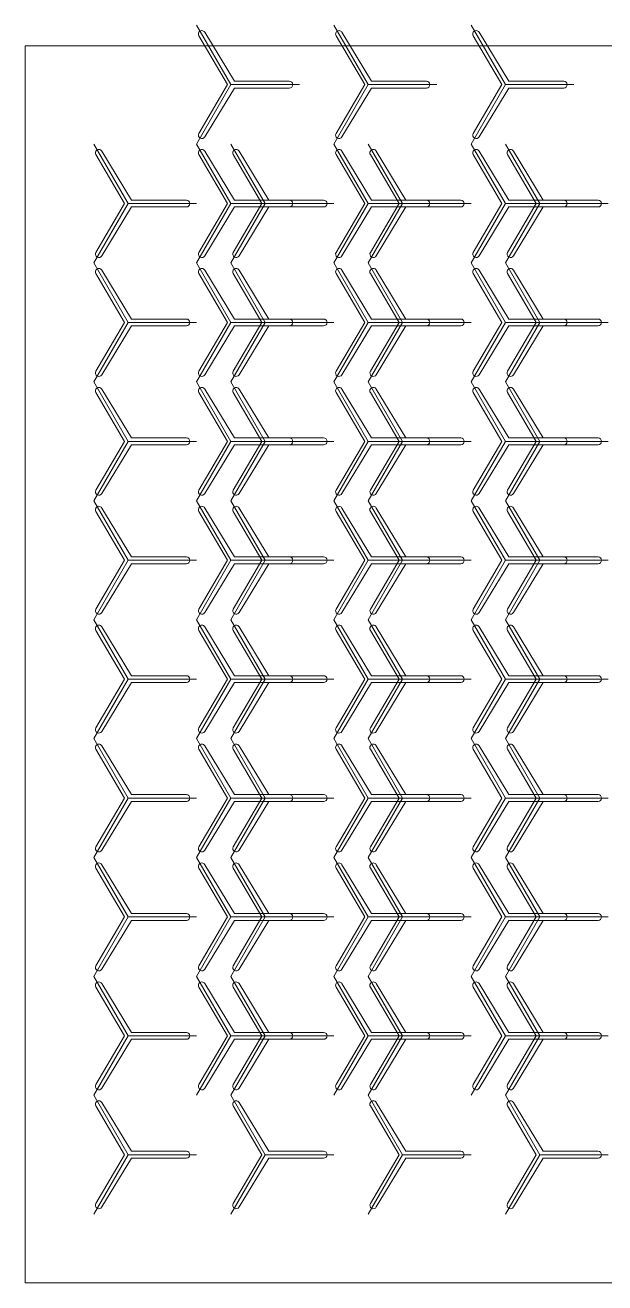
# Model space of a CAD drawing. Header units: metres. Extents: x 0 to 320, y 0 to 183.
# Drawn here: x 0 to 84.5, y 0 to 183.2 of the extents above; entities that cross this region are included whole.
import ezdxf

# ---------------------------------------------------------------- set-up
doc = ezdxf.new("R2010")
doc.units = ezdxf.units.M
doc.layers.add('TOP', color=1, linetype='Continuous', lineweight=0)

msp = doc.modelspace()

# ---------------------------------------------------------------- linework, layer by layer
at = {"layer": 'TOP'}
for p, q in [((30, 174.54), (25, 183.21)), ((50, 174.54), (45, 183.21)), ((70, 174.54), (65, 183.21)), ((25.32, 181.66), (29.5, 174.54)), ((30.5, 175.04), (26.18, 182.16)), ((45.32, 181.66), (49.5, 174.54)), ((50.5, 175.04), (46.18, 182.16)), ((65.32, 181.66), (69.5, 174.54)), ((70.5, 175.04), (66.18, 182.16)), ((0, 0), (0, 180.21)), ((0, 180.21), (177.5, 180.21)), ((30, 174.54), (25, 165.88)), ((29.5, 174.54), (25.32, 167.43)), ((30, 174.54), (40, 174.54)), ((38.5, 175.04), (30.5, 175.04)), ((50, 174.54), (45, 165.88)), ((49.5, 174.54), (45.32, 167.43)), ((50, 174.54), (60, 174.54)), ((58.5, 175.04), (50.5, 175.04)), ((70, 174.54), (65, 165.88)), ((69.5, 174.54), (65.32, 167.43)), ((70, 174.54), (80, 174.54)), ((78.5, 175.04), (70.5, 175.04)), ((26.18, 166.93), (30.5, 174.04)), ((30.5, 174.04), (38.5, 174.04)), ((46.18, 166.93), (50.5, 174.04)), ((50.5, 174.04), (58.5, 174.04)), ((66.18, 166.93), (70.5, 174.04)), ((70.5, 174.04), (78.5, 174.04)), ((15, 157.22), (10, 165.88)), ((30, 157.22), (25, 165.88)), ((35, 157.22), (30, 165.88)), ((50, 157.22), (45, 165.88)), ((55, 157.22), (50, 165.88)), ((70, 157.22), (65, 165.88)), ((75, 157.22), (70, 165.88)), ((10.32, 164.34), (14.5, 157.22)), ((15.5, 157.72), (11.18, 164.84)), ((25.32, 164.34), (29.5, 157.22)), ((30.5, 157.72), (26.18, 164.84)), ((30.32, 164.34), (34.5, 157.22)), ((35.5, 157.72), (31.18, 164.84)), ((45.32, 164.34), (49.5, 157.22)), ((50.5, 157.72), (46.18, 164.84)), ((50.32, 164.34), (54.5, 157.22)), ((55.5, 157.72), (51.18, 164.84)), ((65.32, 164.34), (69.5, 157.22)), ((70.5, 157.72), (66.18, 164.84)), ((70.32, 164.34), (74.5, 157.22)), ((75.5, 157.72), (71.18, 164.84)), ((23.5, 157.72), (15.5, 157.72)), ((38.5, 157.72), (30.5, 157.72)), ((43.5, 157.72), (35.5, 157.72)), ((58.5, 157.72), (50.5, 157.72)), ((63.5, 157.72), (55.5, 157.72)), ((78.5, 157.72), (70.5, 157.72)), ((83.5, 157.72), (75.5, 157.72)), ((15, 157.22), (10, 148.56)), ((14.5, 157.22), (10.32, 150.11)), ((11.18, 149.61), (15.5, 156.72)), ((15, 157.22), (25, 157.22)), ((15.5, 156.72), (23.5, 156.72)), ((30, 157.22), (25, 148.56)), ((29.5, 157.22), (25.32, 150.11)), ((26.18, 149.61), (30.5, 156.72)), ((30, 157.22), (40, 157.22)), ((35, 157.22), (30, 148.56)), ((34.5, 157.22), (30.32, 150.11)), ((30.5, 156.72), (38.5, 156.72)), ((31.18, 149.61), (35.5, 156.72)), ((35, 157.22), (45, 157.22)), ((35.5, 156.72), (43.5, 156.72)), ((50, 157.22), (45, 148.56)), ((49.5, 157.22), (45.32, 150.11)), ((46.18, 149.61), (50.5, 156.72)), ((50, 157.22), (60, 157.22)), ((55, 157.22), (50, 148.56)), ((54.5, 157.22), (50.32, 150.11)), ((50.5, 156.72), (58.5, 156.72)), ((51.18, 149.61), (55.5, 156.72)), ((55, 157.22), (65, 157.22)), ((55.5, 156.72), (63.5, 156.72)), ((70, 157.22), (65, 148.56)), ((69.5, 157.22), (65.32, 150.11)), ((66.18, 149.61), (70.5, 156.72)), ((70, 157.22), (80, 157.22)), ((75, 157.22), (70, 148.56)), ((74.5, 157.22), (70.32, 150.11)), ((70.5, 156.72), (78.5, 156.72)), ((71.18, 149.61), (75.5, 156.72)), ((75, 157.22), (85, 157.22)), ((75.5, 156.72), (83.5, 156.72)), ((15, 139.9), (10, 148.56)), ((30, 139.9), (25, 148.56)), ((35, 139.9), (30, 148.56)), ((50, 139.9), (45, 148.56)), ((55, 139.9), (50, 148.56)), ((70, 139.9), (65, 148.56)), ((75, 139.9), (70, 148.56)), ((10.32, 147.02), (14.5, 139.9)), ((15.5, 140.4), (11.18, 147.52)), ((25.32, 147.02), (29.5, 139.9)), ((30.5, 140.4), (26.18, 147.52)), ((30.32, 147.02), (34.5, 139.9)), ((35.5, 140.4), (31.18, 147.52)), ((45.32, 147.02), (49.5, 139.9)), ((50.5, 140.4), (46.18, 147.52)), ((50.32, 147.02), (54.5, 139.9)), ((55.5, 140.4), (51.18, 147.52)), ((65.32, 147.02), (69.5, 139.9)), ((70.5, 140.4), (66.18, 147.52)), ((70.32, 147.02), (74.5, 139.9)), ((75.5, 140.4), (71.18, 147.52)), ((15, 139.9), (10, 131.24)), ((14.5, 139.9), (10.32, 132.79)), ((11.18, 132.29), (15.5, 139.4)), ((15, 139.9), (25, 139.9)), ((23.5, 140.4), (15.5, 140.4)), ((15.5, 139.4), (23.5, 139.4)), ((30, 139.9), (25, 131.24)), ((29.5, 139.9), (25.32, 132.79)), ((26.18, 132.29), (30.5, 139.4)), ((30, 139.9), (40, 139.9)), ((35, 139.9), (30, 131.24)), ((34.5, 139.9), (30.32, 132.79)), ((38.5, 140.4), (30.5, 140.4)), ((30.5, 139.4), (38.5, 139.4)), ((31.18, 132.29), (35.5, 139.4)), ((35, 139.9), (45, 139.9)), ((43.5, 140.4), (35.5, 140.4)), ((35.5, 139.4), (43.5, 139.4)), ((50, 139.9), (45, 131.24)), ((49.5, 139.9), (45.32, 132.79)), ((46.18, 132.29), (50.5, 139.4)), ((50, 139.9), (60, 139.9)), ((55, 139.9), (50, 131.24)), ((54.5, 139.9), (50.32, 132.79)), ((58.5, 140.4), (50.5, 140.4)), ((50.5, 139.4), (58.5, 139.4)), ((51.18, 132.29), (55.5, 139.4)), ((55, 139.9), (65, 139.9)), ((63.5, 140.4), (55.5, 140.4)), ((55.5, 139.4), (63.5, 139.4)), ((70, 139.9), (65, 131.24)), ((69.5, 139.9), (65.32, 132.79)), ((66.18, 132.29), (70.5, 139.4)), ((70, 139.9), (80, 139.9)), ((75, 139.9), (70, 131.24)), ((74.5, 139.9), (70.32, 132.79)), ((78.5, 140.4), (70.5, 140.4)), ((70.5, 139.4), (78.5, 139.4)), ((71.18, 132.29), (75.5, 139.4)), ((75, 139.9), (85, 139.9)), ((83.5, 140.4), (75.5, 140.4)), ((75.5, 139.4), (83.5, 139.4)), ((15, 122.58), (10, 131.24)), ((15.5, 123.08), (11.18, 130.19)), ((30, 122.58), (25, 131.24)), ((30.5, 123.08), (26.18, 130.19)), ((35, 122.58), (30, 131.24)), ((35.5, 123.08), (31.18, 130.19)), ((50, 122.58), (45, 131.24)), ((50.5, 123.08), (46.18, 130.19)), ((55, 122.58), (50, 131.24)), ((55.5, 123.08), (51.18, 130.19)), ((70, 122.58), (65, 131.24)), ((70.5, 123.08), (66.18, 130.19)), ((75, 122.58), (70, 131.24)), ((75.5, 123.08), (71.18, 130.19)), ((10.32, 129.69), (14.5, 122.58)), ((25.32, 129.69), (29.5, 122.58)), ((30.32, 129.69), (34.5, 122.58)), ((45.32, 129.69), (49.5, 122.58)), ((50.32, 129.69), (54.5, 122.58)), ((65.32, 129.69), (69.5, 122.58)), ((70.32, 129.69), (74.5, 122.58)), ((23.5, 123.08), (15.5, 123.08)), ((38.5, 123.08), (30.5, 123.08)), ((43.5, 123.08), (35.5, 123.08)), ((58.5, 123.08), (50.5, 123.08)), ((63.5, 123.08), (55.5, 123.08)), ((78.5, 123.08), (70.5, 123.08)), ((83.5, 123.08), (75.5, 123.08)), ((15, 122.58), (10, 113.92)), ((14.5, 122.58), (10.32, 115.47)), ((11.18, 114.97), (15.5, 122.08)), ((15, 122.58), (25, 122.58)), ((15.5, 122.08), (23.5, 122.08)), ((30, 122.58), (25, 113.92)), ((29.5, 122.58), (25.32, 115.47)), ((26.18, 114.97), (30.5, 122.08)), ((30, 122.58), (40, 122.58)), ((35, 122.58), (30, 113.92)), ((34.5, 122.58), (30.32, 115.47)), ((30.5, 122.08), (38.5, 122.08)), ((31.18, 114.97), (35.5, 122.08)), ((35, 122.58), (45, 122.58)), ((35.5, 122.08), (43.5, 122.08)), ((50, 122.58), (45, 113.92)), ((49.5, 122.58), (45.32, 115.47)), ((46.18, 114.97), (50.5, 122.08)), ((50, 122.58), (60, 122.58)), ((55, 122.58), (50, 113.92)), ((54.5, 122.58), (50.32, 115.47)), ((50.5, 122.08), (58.5, 122.08)), ((51.18, 114.97), (55.5, 122.08)), ((55, 122.58), (65, 122.58)), ((55.5, 122.08), (63.5, 122.08)), ((70, 122.58), (65, 113.92)), ((69.5, 122.58), (65.32, 115.47)), ((66.18, 114.97), (70.5, 122.08)), ((70, 122.58), (80, 122.58)), ((75, 122.58), (70, 113.92)), ((74.5, 122.58), (70.32, 115.47)), ((70.5, 122.08), (78.5, 122.08)), ((71.18, 114.97), (75.5, 122.08)), ((75, 122.58), (85, 122.58)), ((75.5, 122.08), (83.5, 122.08)), ((15, 105.26), (10, 113.92)), ((30, 105.26), (25, 113.92)), ((35, 105.26), (30, 113.92)), ((50, 105.26), (45, 113.92)), ((55, 105.26), (50, 113.92)), ((70, 105.26), (65, 113.92)), ((75, 105.26), (70, 113.92)), ((10.32, 112.37), (14.5, 105.26)), ((15.5, 105.76), (11.18, 112.87)), ((25.32, 112.37), (29.5, 105.26)), ((30.5, 105.76), (26.18, 112.87)), ((30.32, 112.37), (34.5, 105.26)), ((35.5, 105.76), (31.18, 112.87)), ((45.32, 112.37), (49.5, 105.26)), ((50.5, 105.76), (46.18, 112.87)), ((50.32, 112.37), (54.5, 105.26)), ((55.5, 105.76), (51.18, 112.87)), ((65.32, 112.37), (69.5, 105.26)), ((70.5, 105.76), (66.18, 112.87)), ((70.32, 112.37), (74.5, 105.26)), ((75.5, 105.76), (71.18, 112.87)), ((15, 105.26), (10, 96.6)), ((14.5, 105.26), (10.32, 98.15)), ((11.18, 97.65), (15.5, 104.76)), ((15, 105.26), (25, 105.26)), ((23.5, 105.76), (15.5, 105.76)), ((15.5, 104.76), (23.5, 104.76)), ((30, 105.26), (25, 96.6)), ((29.5, 105.26), (25.32, 98.15)), ((26.18, 97.65), (30.5, 104.76)), ((30, 105.26), (40, 105.26)), ((35, 105.26), (30, 96.6)), ((34.5, 105.26), (30.32, 98.15)), ((38.5, 105.76), (30.5, 105.76)), ((30.5, 104.76), (38.5, 104.76)), ((31.18, 97.65), (35.5, 104.76)), ((35, 105.26), (45, 105.26)), ((43.5, 105.76), (35.5, 105.76)), ((35.5, 104.76), (43.5, 104.76)), ((50, 105.26), (45, 96.6)), ((49.5, 105.26), (45.32, 98.15)), ((46.18, 97.65), (50.5, 104.76)), ((50, 105.26), (60, 105.26)), ((55, 105.26), (50, 96.6)), ((54.5, 105.26), (50.32, 98.15)), ((58.5, 105.76), (50.5, 105.76)), ((50.5, 104.76), (58.5, 104.76)), ((51.18, 97.65), (55.5, 104.76)), ((55, 105.26), (65, 105.26)), ((63.5, 105.76), (55.5, 105.76)), ((55.5, 104.76), (63.5, 104.76)), ((70, 105.26), (65, 96.6)), ((69.5, 105.26), (65.32, 98.15)), ((66.18, 97.65), (70.5, 104.76)), ((70, 105.26), (80, 105.26)), ((75, 105.26), (70, 96.6)), ((74.5, 105.26), (70.32, 98.15)), ((78.5, 105.76), (70.5, 105.76)), ((70.5, 104.76), (78.5, 104.76)), ((71.18, 97.65), (75.5, 104.76)), ((75, 105.26), (85, 105.26)), ((83.5, 105.76), (75.5, 105.76)), ((75.5, 104.76), (83.5, 104.76)), ((15, 87.94), (10, 96.6)), ((15.5, 88.44), (11.18, 95.55)), ((30, 87.94), (25, 96.6)), ((30.5, 88.44), (26.18, 95.55)), ((35, 87.94), (30, 96.6)), ((35.5, 88.44), (31.18, 95.55)), ((50, 87.94), (45, 96.6)), ((50.5, 88.44), (46.18, 95.55)), ((55, 87.94), (50, 96.6)), ((55.5, 88.44), (51.18, 95.55)), ((70, 87.94), (65, 96.6)), ((70.5, 88.44), (66.18, 95.55)), ((75, 87.94), (70, 96.6)), ((75.5, 88.44), (71.18, 95.55)), ((10.32, 95.05), (14.5, 87.94)), ((25.32, 95.05), (29.5, 87.94)), ((30.32, 95.05), (34.5, 87.94)), ((45.32, 95.05), (49.5, 87.94)), ((50.32, 95.05), (54.5, 87.94)), ((65.32, 95.05), (69.5, 87.94)), ((70.32, 95.05), (74.5, 87.94)), ((15, 87.94), (10, 79.28)), ((14.5, 87.94), (10.32, 80.83)), ((15, 87.94), (25, 87.94)), ((23.5, 88.44), (15.5, 88.44)), ((30, 87.94), (25, 79.28)), ((29.5, 87.94), (25.32, 80.83)), ((30, 87.94), (40, 87.94)), ((35, 87.94), (30, 79.28)), ((34.5, 87.94), (30.32, 80.83)), ((38.5, 88.44), (30.5, 88.44)), ((35, 87.94), (45, 87.94)), ((43.5, 88.44), (35.5, 88.44)), ((50, 87.94), (45, 79.28)), ((49.5, 87.94), (45.32, 80.83)), ((50, 87.94), (60, 87.94)), ((55, 87.94), (50, 79.28)), ((54.5, 87.94), (50.32, 80.83)), ((58.5, 88.44), (50.5, 88.44)), ((55, 87.94), (65, 87.94)), ((63.5, 88.44), (55.5, 88.44)), ((70, 87.94), (65, 79.28)), ((69.5, 87.94), (65.32, 80.83)), ((70, 87.94), (80, 87.94)), ((75, 87.94), (70, 79.28)), ((74.5, 87.94), (70.32, 80.83)), ((78.5, 88.44), (70.5, 88.44)), ((75, 87.94), (85, 87.94)), ((83.5, 88.44), (75.5, 88.44)), ((11.18, 80.33), (15.5, 87.44)), ((15.5, 87.44), (23.5, 87.44)), ((26.18, 80.33), (30.5, 87.44)), ((30.5, 87.44), (38.5, 87.44)), ((31.18, 80.33), (35.5, 87.44)), ((35.5, 87.44), (43.5, 87.44)), ((46.18, 80.33), (50.5, 87.44)), ((50.5, 87.44), (58.5, 87.44)), ((51.18, 80.33), (55.5, 87.44)), ((55.5, 87.44), (63.5, 87.44)), ((66.18, 80.33), (70.5, 87.44)), ((70.5, 87.44), (78.5, 87.44)), ((71.18, 80.33), (75.5, 87.44)), ((75.5, 87.44), (83.5, 87.44)), ((15, 70.62), (10, 79.28)), ((30, 70.62), (25, 79.28)), ((35, 70.62), (30, 79.28)), ((50, 70.62), (45, 79.28)), ((55, 70.62), (50, 79.28)), ((70, 70.62), (65, 79.28)), ((75, 70.62), (70, 79.28)), ((10.32, 77.73), (14.5, 70.62)), ((15.5, 71.12), (11.18, 78.23)), ((25.32, 77.73), (29.5, 70.62)), ((30.5, 71.12), (26.18, 78.23)), ((30.32, 77.73), (34.5, 70.62)), ((35.5, 71.12), (31.18, 78.23)), ((45.32, 77.73), (49.5, 70.62)), ((50.5, 71.12), (46.18, 78.23)), ((50.32, 77.73), (54.5, 70.62)), ((55.5, 71.12), (51.18, 78.23)), ((65.32, 77.73), (69.5, 70.62)), ((70.5, 71.12), (66.18, 78.23)), ((70.32, 77.73), (74.5, 70.62)), ((75.5, 71.12), (71.18, 78.23)), ((15, 70.62), (10, 61.96)), ((14.5, 70.62), (10.32, 63.51)), ((11.18, 63.01), (15.5, 70.12)), ((15, 70.62), (25, 70.62)), ((23.5, 71.12), (15.5, 71.12)), ((15.5, 70.12), (23.5, 70.12)), ((30, 70.62), (25, 61.96)), ((29.5, 70.62), (25.32, 63.51)), ((26.18, 63.01), (30.5, 70.12)), ((30, 70.62), (40, 70.62)), ((35, 70.62), (30, 61.96)), ((34.5, 70.62), (30.32, 63.51)), ((38.5, 71.12), (30.5, 71.12)), ((30.5, 70.12), (38.5, 70.12)), ((31.18, 63.01), (35.5, 70.12)), ((35, 70.62), (45, 70.62)), ((43.5, 71.12), (35.5, 71.12)), ((35.5, 70.12), (43.5, 70.12)), ((50, 70.62), (45, 61.96)), ((49.5, 70.62), (45.32, 63.51)), ((46.18, 63.01), (50.5, 70.12)), ((50, 70.62), (60, 70.62)), ((55, 70.62), (50, 61.96)), ((54.5, 70.62), (50.32, 63.51)), ((58.5, 71.12), (50.5, 71.12)), ((50.5, 70.12), (58.5, 70.12)), ((51.18, 63.01), (55.5, 70.12)), ((55, 70.62), (65, 70.62)), ((63.5, 71.12), (55.5, 71.12)), ((55.5, 70.12), (63.5, 70.12)), ((70, 70.62), (65, 61.96)), ((69.5, 70.62), (65.32, 63.51)), ((66.18, 63.01), (70.5, 70.12)), ((70, 70.62), (80, 70.62)), ((75, 70.62), (70, 61.96)), ((74.5, 70.62), (70.32, 63.51)), ((78.5, 71.12), (70.5, 71.12)), ((70.5, 70.12), (78.5, 70.12)), ((71.18, 63.01), (75.5, 70.12)), ((75, 70.62), (85, 70.62)), ((83.5, 71.12), (75.5, 71.12)), ((75.5, 70.12), (83.5, 70.12)), ((15, 53.3), (10, 61.96)), ((15.5, 53.8), (11.18, 60.91)), ((30, 53.3), (25, 61.96)), ((30.5, 53.8), (26.18, 60.91)), ((35, 53.3), (30, 61.96)), ((35.5, 53.8), (31.18, 60.91)), ((50, 53.3), (45, 61.96)), ((50.5, 53.8), (46.18, 60.91)), ((55, 53.3), (50, 61.96)), ((55.5, 53.8), (51.18, 60.91)), ((70, 53.3), (65, 61.96)), ((70.5, 53.8), (66.18, 60.91)), ((75, 53.3), (70, 61.96)), ((75.5, 53.8), (71.18, 60.91)), ((10.32, 60.41), (14.5, 53.3)), ((25.32, 60.41), (29.5, 53.3)), ((30.32, 60.41), (34.5, 53.3)), ((45.32, 60.41), (49.5, 53.3)), ((50.32, 60.41), (54.5, 53.3)), ((65.32, 60.41), (69.5, 53.3)), ((70.32, 60.41), (74.5, 53.3)), ((15, 53.3), (10, 44.64)), ((14.5, 53.3), (10.32, 46.19)), ((15, 53.3), (25, 53.3)), ((23.5, 53.8), (15.5, 53.8)), ((30, 53.3), (25, 44.64)), ((29.5, 53.3), (25.32, 46.19)), ((30, 53.3), (40, 53.3)), ((35, 53.3), (30, 44.64)), ((34.5, 53.3), (30.32, 46.19)), ((38.5, 53.8), (30.5, 53.8)), ((35, 53.3), (45, 53.3)), ((43.5, 53.8), (35.5, 53.8)), ((50, 53.3), (45, 44.64)), ((49.5, 53.3), (45.32, 46.19)), ((50, 53.3), (60, 53.3)), ((55, 53.3), (50, 44.64)), ((54.5, 53.3), (50.32, 46.19)), ((58.5, 53.8), (50.5, 53.8)), ((55, 53.3), (65, 53.3)), ((63.5, 53.8), (55.5, 53.8)), ((70, 53.3), (65, 44.64)), ((69.5, 53.3), (65.32, 46.19)), ((70, 53.3), (80, 53.3)), ((75, 53.3), (70, 44.64)), ((74.5, 53.3), (70.32, 46.19)), ((78.5, 53.8), (70.5, 53.8)), ((75, 53.3), (85, 53.3)), ((83.5, 53.8), (75.5, 53.8)), ((11.18, 45.69), (15.5, 52.8)), ((15.5, 52.8), (23.5, 52.8)), ((26.18, 45.69), (30.5, 52.8)), ((30.5, 52.8), (38.5, 52.8)), ((31.18, 45.69), (35.5, 52.8)), ((35.5, 52.8), (43.5, 52.8)), ((46.18, 45.69), (50.5, 52.8)), ((50.5, 52.8), (58.5, 52.8)), ((51.18, 45.69), (55.5, 52.8)), ((55.5, 52.8), (63.5, 52.8)), ((66.18, 45.69), (70.5, 52.8)), ((70.5, 52.8), (78.5, 52.8)), ((71.18, 45.69), (75.5, 52.8)), ((75.5, 52.8), (83.5, 52.8)), ((15, 35.98), (10, 44.64)), ((30, 35.98), (25, 44.64)), ((35, 35.98), (30, 44.64)), ((50, 35.98), (45, 44.64)), ((55, 35.98), (50, 44.64)), ((70, 35.98), (65, 44.64)), ((75, 35.98), (70, 44.64)), ((10.32, 43.09), (14.5, 35.98)), ((15.5, 36.48), (11.18, 43.59)), ((25.32, 43.09), (29.5, 35.98)), ((30.5, 36.48), (26.18, 43.59)), ((30.32, 43.09), (34.5, 35.98)), ((35.5, 36.48), (31.18, 43.59)), ((45.32, 43.09), (49.5, 35.98)), ((50.5, 36.48), (46.18, 43.59)), ((50.32, 43.09), (54.5, 35.98)), ((55.5, 36.48), (51.18, 43.59)), ((65.32, 43.09), (69.5, 35.98)), ((70.5, 36.48), (66.18, 43.59)), ((70.32, 43.09), (74.5, 35.98)), ((75.5, 36.48), (71.18, 43.59)), ((15, 35.98), (10, 27.32)), ((14.5, 35.98), (10.32, 28.87)), ((11.18, 28.37), (15.5, 35.48)), ((15, 35.98), (25, 35.98)), ((23.5, 36.48), (15.5, 36.48)), ((15.5, 35.48), (23.5, 35.48)), ((30, 35.98), (25, 27.32)), ((29.5, 35.98), (25.32, 28.87)), ((26.18, 28.37), (30.5, 35.48)), ((30, 35.98), (40, 35.98)), ((35, 35.98), (30, 27.32)), ((34.5, 35.98), (30.32, 28.87)), ((38.5, 36.48), (30.5, 36.48)), ((30.5, 35.48), (38.5, 35.48)), ((31.18, 28.37), (35.5, 35.48)), ((35, 35.98), (45, 35.98)), ((43.5, 36.48), (35.5, 36.48)), ((35.5, 35.48), (43.5, 35.48)), ((50, 35.98), (45, 27.32)), ((49.5, 35.98), (45.32, 28.87)), ((46.18, 28.37), (50.5, 35.48)), ((50, 35.98), (60, 35.98)), ((55, 35.98), (50, 27.32)), ((54.5, 35.98), (50.32, 28.87)), ((58.5, 36.48), (50.5, 36.48)), ((50.5, 35.48), (58.5, 35.48)), ((51.18, 28.37), (55.5, 35.48)), ((55, 35.98), (65, 35.98)), ((63.5, 36.48), (55.5, 36.48)), ((55.5, 35.48), (63.5, 35.48)), ((70, 35.98), (65, 27.32)), ((69.5, 35.98), (65.32, 28.87)), ((66.18, 28.37), (70.5, 35.48)), ((70, 35.98), (80, 35.98)), ((75, 35.98), (70, 27.32)), ((74.5, 35.98), (70.32, 28.87)), ((78.5, 36.48), (70.5, 36.48)), ((70.5, 35.48), (78.5, 35.48)), ((71.18, 28.37), (75.5, 35.48)), ((75, 35.98), (85, 35.98)), ((83.5, 36.48), (75.5, 36.48)), ((75.5, 35.48), (83.5, 35.48)), ((15, 18.66), (10, 27.32)), ((10.32, 25.77), (14.5, 18.66)), ((15.5, 19.16), (11.18, 26.27)), ((35, 18.66), (30, 27.32)), ((30.32, 25.77), (34.5, 18.66)), ((35.5, 19.16), (31.18, 26.27)), ((55, 18.66), (50, 27.32)), ((50.32, 25.77), (54.5, 18.66)), ((55.5, 19.16), (51.18, 26.27)), ((75, 18.66), (70, 27.32)), ((70.32, 25.77), (74.5, 18.66)), ((75.5, 19.16), (71.18, 26.27)), ((15, 18.66), (10, 10)), ((14.5, 18.66), (10.32, 11.55)), ((15, 18.66), (25, 18.66)), ((23.5, 19.16), (15.5, 19.16)), ((35, 18.66), (30, 10)), ((34.5, 18.66), (30.32, 11.55)), ((35, 18.66), (45, 18.66)), ((43.5, 19.16), (35.5, 19.16)), ((55, 18.66), (50, 10)), ((54.5, 18.66), (50.32, 11.55)), ((55, 18.66), (65, 18.66)), ((63.5, 19.16), (55.5, 19.16)), ((75, 18.66), (70, 10)), ((74.5, 18.66), (70.32, 11.55)), ((75, 18.66), (85, 18.66)), ((83.5, 19.16), (75.5, 19.16)), ((11.18, 11.05), (15.5, 18.16)), ((15.5, 18.16), (23.5, 18.16)), ((31.18, 11.05), (35.5, 18.16)), ((35.5, 18.16), (43.5, 18.16)), ((51.18, 11.05), (55.5, 18.16)), ((55.5, 18.16), (63.5, 18.16)), ((71.18, 11.05), (75.5, 18.16)), ((75.5, 18.16), (83.5, 18.16)), ((177.5, 0), (0, 0))]:
    msp.add_line(p, q, dxfattribs=at)
for centre, start, end in [((25.75, 181.91), 30, 210), ((45.75, 181.91), 30, 210), ((65.75, 181.91), 30, 210), ((38.5, 174.54), -90, 90), ((58.5, 174.54), -90, 90), ((78.5, 174.54), -90, 90), ((25.75, 167.18), 150, 330), ((45.75, 167.18), 150, 330), ((65.75, 167.18), 150, 330), ((10.75, 164.59), 30, 210), ((25.75, 164.59), 30, 210), ((30.75, 164.59), 30, 210), ((45.75, 164.59), 30, 210), ((50.75, 164.59), 30, 210), ((65.75, 164.59), 30, 210), ((70.75, 164.59), 30, 210), ((23.5, 157.22), -90, 90), ((38.5, 157.22), -90, 90), ((43.5, 157.22), -90, 90), ((58.5, 157.22), -90, 90), ((63.5, 157.22), -90, 90), ((78.5, 157.22), -90, 90), ((83.5, 157.22), -90, 90), ((10.75, 149.86), 150, 330), ((25.75, 149.86), 150, 330), ((30.75, 149.86), 150, 330), ((45.75, 149.86), 150, 330), ((50.75, 149.86), 150, 330), ((65.75, 149.86), 150, 330), ((70.75, 149.86), 150, 330), ((10.75, 147.27), 30, 210), ((25.75, 147.27), 30, 210), ((30.75, 147.27), 30, 210), ((45.75, 147.27), 30, 210), ((50.75, 147.27), 30, 210), ((65.75, 147.27), 30, 210), ((70.75, 147.27), 30, 210), ((23.5, 139.9), -90, 90), ((38.5, 139.9), -90, 90), ((43.5, 139.9), -90, 90), ((58.5, 139.9), -90, 90), ((63.5, 139.9), -90, 90), ((78.5, 139.9), -90, 90), ((83.5, 139.9), -90, 90), ((10.75, 132.54), 150, 330), ((25.75, 132.54), 150, 330), ((30.75, 132.54), 150, 330), ((45.75, 132.54), 150, 330), ((50.75, 132.54), 150, 330), ((65.75, 132.54), 150, 330), ((70.75, 132.54), 150, 330), ((10.75, 129.94), 30, 210), ((25.75, 129.94), 30, 210), ((30.75, 129.94), 30, 210), ((45.75, 129.94), 30, 210), ((50.75, 129.94), 30, 210), ((65.75, 129.94), 30, 210), ((70.75, 129.94), 30, 210), ((23.5, 122.58), -90, 90), ((38.5, 122.58), -90, 90), ((43.5, 122.58), -90, 90), ((58.5, 122.58), -90, 90), ((63.5, 122.58), -90, 90), ((78.5, 122.58), -90, 90), ((83.5, 122.58), -90, 90), ((10.75, 115.22), 150, 330), ((25.75, 115.22), 150, 330), ((30.75, 115.22), 150, 330), ((45.75, 115.22), 150, 330), ((50.75, 115.22), 150, 330), ((65.75, 115.22), 150, 330), ((70.75, 115.22), 150, 330), ((10.75, 112.62), 30, 210), ((25.75, 112.62), 30, 210), ((30.75, 112.62), 30, 210), ((45.75, 112.62), 30, 210), ((50.75, 112.62), 30, 210), ((65.75, 112.62), 30, 210), ((70.75, 112.62), 30, 210), ((23.5, 105.26), -90, 90), ((38.5, 105.26), -90, 90), ((43.5, 105.26), -90, 90), ((58.5, 105.26), -90, 90), ((63.5, 105.26), -90, 90), ((78.5, 105.26), -90, 90), ((83.5, 105.26), -90, 90), ((10.75, 97.9), 150, 330), ((25.75, 97.9), 150, 330), ((30.75, 97.9), 150, 330), ((45.75, 97.9), 150, 330), ((50.75, 97.9), 150, 330), ((65.75, 97.9), 150, 330), ((70.75, 97.9), 150, 330), ((10.75, 95.3), 30, 210), ((25.75, 95.3), 30, 210), ((30.75, 95.3), 30, 210), ((45.75, 95.3), 30, 210), ((50.75, 95.3), 30, 210), ((65.75, 95.3), 30, 210), ((70.75, 95.3), 30, 210), ((23.5, 87.94), -90, 90), ((38.5, 87.94), -90, 90), ((43.5, 87.94), -90, 90), ((58.5, 87.94), -90, 90), ((63.5, 87.94), -90, 90), ((78.5, 87.94), -90, 90), ((83.5, 87.94), -90, 90), ((10.75, 80.58), 150, 330), ((25.75, 80.58), 150, 330), ((30.75, 80.58), 150, 330), ((45.75, 80.58), 150, 330), ((50.75, 80.58), 150, 330), ((65.75, 80.58), 150, 330), ((70.75, 80.58), 150, 330), ((10.75, 77.98), 30, 210), ((25.75, 77.98), 30, 210), ((30.75, 77.98), 30, 210), ((45.75, 77.98), 30, 210), ((50.75, 77.98), 30, 210), ((65.75, 77.98), 30, 210), ((70.75, 77.98), 30, 210), ((23.5, 70.62), -90, 90), ((38.5, 70.62), -90, 90), ((43.5, 70.62), -90, 90), ((58.5, 70.62), -90, 90), ((63.5, 70.62), -90, 90), ((78.5, 70.62), -90, 90), ((83.5, 70.62), -90, 90), ((10.75, 63.26), 150, 330), ((25.75, 63.26), 150, 330), ((30.75, 63.26), 150, 330), ((45.75, 63.26), 150, 330), ((50.75, 63.26), 150, 330), ((65.75, 63.26), 150, 330), ((70.75, 63.26), 150, 330), ((10.75, 60.66), 30, 210), ((25.75, 60.66), 30, 210), ((30.75, 60.66), 30, 210), ((45.75, 60.66), 30, 210), ((50.75, 60.66), 30, 210), ((65.75, 60.66), 30, 210), ((70.75, 60.66), 30, 210), ((23.5, 53.3), -90, 90), ((38.5, 53.3), -90, 90), ((43.5, 53.3), -90, 90), ((58.5, 53.3), -90, 90), ((63.5, 53.3), -90, 90), ((78.5, 53.3), -90, 90), ((83.5, 53.3), -90, 90), ((10.75, 45.94), 150, 330), ((25.75, 45.94), 150, 330), ((30.75, 45.94), 150, 330), ((45.75, 45.94), 150, 330), ((50.75, 45.94), 150, 330), ((65.75, 45.94), 150, 330), ((70.75, 45.94), 150, 330), ((10.75, 43.34), 30, 210), ((25.75, 43.34), 30, 210), ((30.75, 43.34), 30, 210), ((45.75, 43.34), 30, 210), ((50.75, 43.34), 30, 210), ((65.75, 43.34), 30, 210), ((70.75, 43.34), 30, 210), ((23.5, 35.98), -90, 90), ((38.5, 35.98), -90, 90), ((43.5, 35.98), -90, 90), ((58.5, 35.98), -90, 90), ((63.5, 35.98), -90, 90), ((78.5, 35.98), -90, 90), ((83.5, 35.98), -90, 90), ((10.75, 28.62), 150, 330), ((25.75, 28.62), 150, 330), ((30.75, 28.62), 150, 330), ((45.75, 28.62), 150, 330), ((50.75, 28.62), 150, 330), ((65.75, 28.62), 150, 330), ((70.75, 28.62), 150, 330), ((10.75, 26.02), 30, 210), ((30.75, 26.02), 30, 210), ((50.75, 26.02), 30, 210), ((70.75, 26.02), 30, 210), ((23.5, 18.66), -90, 90), ((43.5, 18.66), -90, 90), ((63.5, 18.66), -90, 90), ((83.5, 18.66), -90, 90), ((10.75, 11.3), 150, 330), ((30.75, 11.3), 150, 330), ((50.75, 11.3), 150, 330), ((70.75, 11.3), 150, 330)]:
    msp.add_arc(centre, 0.5, start, end, dxfattribs=at)

doc.saveas('drawing.dxf')
